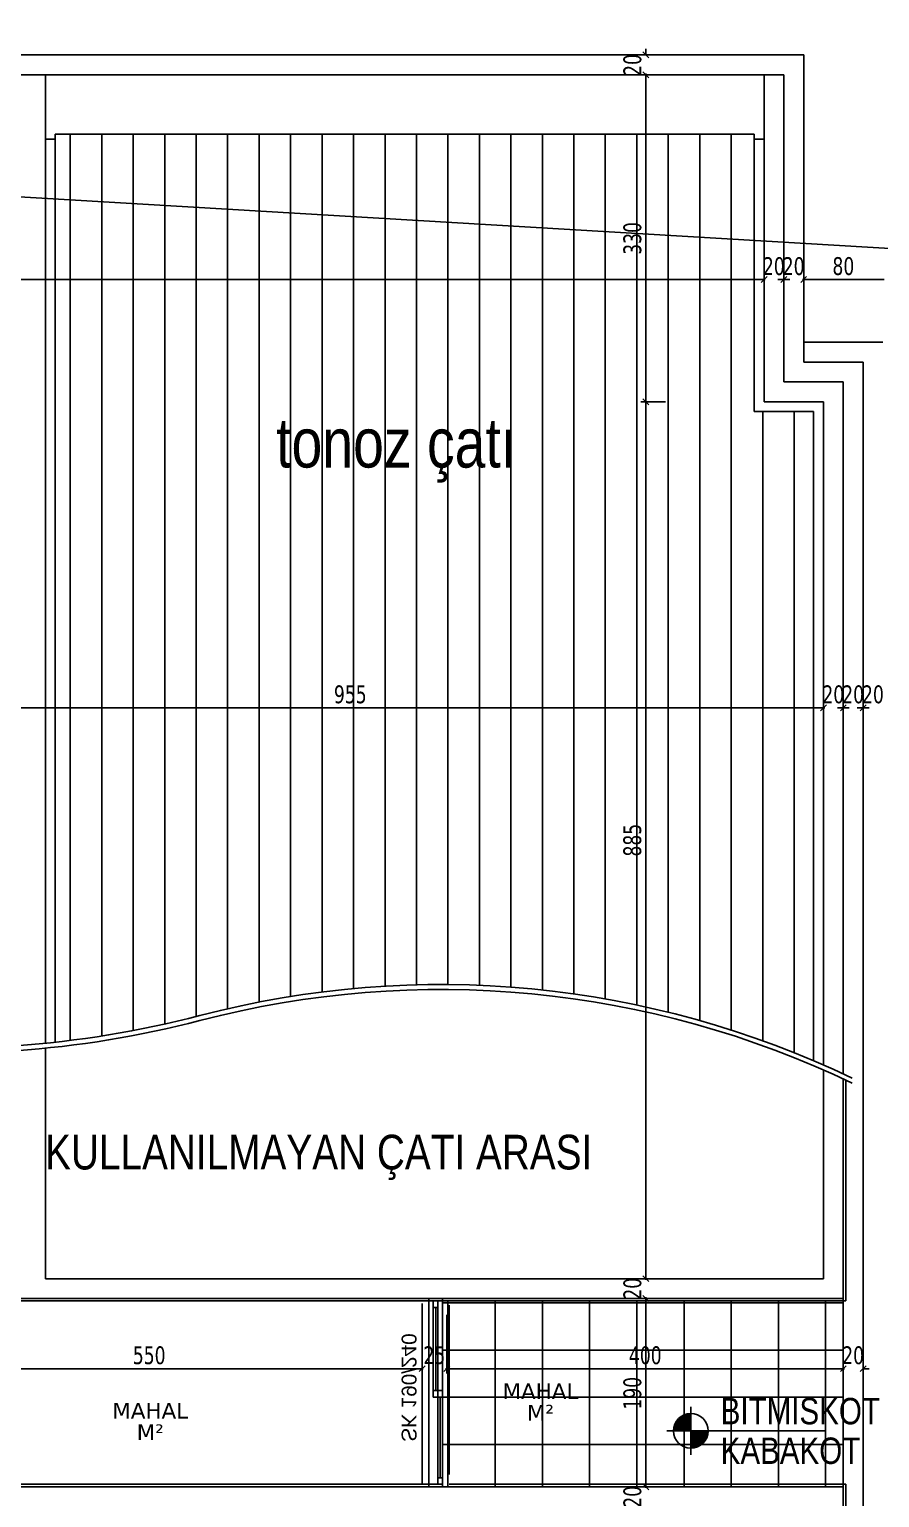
# Model space of a CAD drawing. Header units: millimetres. Extents: x 43168.9 to 43194.6, y -25545.1 to -25543.4.
# Drawn here: x 43179.1157 to 43179.2872, y -25544.0911 to -25543.7948 of the extents above; entities that cross this region are included whole.
import ezdxf
from ezdxf.enums import TextEntityAlignment as Align

# ---------------------------------------------------------------- set-up
doc = ezdxf.new("R2010")
doc.units = ezdxf.units.MM
doc.header["$LTSCALE"] = 200
doc.linetypes.add('DASHDOT', pattern=[1, 0.5, -0.25, 0, -0.25])
for name, color, linetype in [('cam_sgh', 1, 'Continuous'), ('dograma_sgh', 43, 'Continuous'), ('duv_sgh', 4, 'Continuous'), ('gor-1_sgh', 232, 'Continuous'), ('gor-2_sgh', 161, 'Continuous'), ('gor-3_sgh', 191, 'Continuous'), ('gor-4_sgh', 17, 'Continuous'), ('olcuic_sgh', 183, 'Continuous'), ('poz_sgh', 12, 'Continuous'), ('sembol_sgh', 8, 'Continuous'), ('siva_sgh', 145, 'Continuous'), ('tarama-zemin_sgh', 197, 'Continuous'), ('yapi-yaklasma_sgh', 41, 'DASHDOT'), ('yazi-mahal_sgh', 12, 'Continuous')]:
    doc.layers.add(name, color=color, linetype=linetype)
doc.styles.add('dim', font='VERDANA.TTF', dxfattribs={"width": 0.7})
doc.styles.add('text1', font='VERDANA.TTF')
doc.styles.add('text2', font='arial.ttf')

msp = doc.modelspace()

# ---------------------------------------------------------------- linework, layer by layer
at = {"color": 0, "linetype": 'ByBlock', "lineweight": -2}
for p, q in [((43179.23941401668, -25543.79931939969), (43179.24061401668, -25543.80051939969)), ((43179.24061401668, -25543.80451939969), (43179.23941401668, -25543.80331939969)), ((43179.24061401668, -25543.80451939969), (43179.23941401668, -25543.80331939969)), ((43179.26327959124, -25543.84585319373), (43179.26447959124, -25543.84465319373)), ((43179.26327959124, -25543.84585319373), (43179.26447959124, -25543.84465319373)), ((43179.26847959124, -25543.84465319373), (43179.26727959124, -25543.84585319373)), ((43179.26727959124, -25543.84585319373), (43179.26847959124, -25543.84465319373)), ((43179.27247959124, -25543.84465319373), (43179.27127959124, -25543.84585319373)), ((43179.27247959124, -25543.84465319373), (43179.27127959124, -25543.84585319373)), ((43179.24061401668, -25543.87051939969), (43179.23941401668, -25543.86931939969)), ((43179.23941401668, -25543.86931939969), (43179.24061401668, -25543.87051939969)), ((43179.27527959125, -25543.93228039974), (43179.27647959124, -25543.93108039974)), ((43179.27527959125, -25543.93228039974), (43179.27647959124, -25543.93108039974)), ((43179.28047849217, -25543.93108039974), (43179.27927849217, -25543.93228039974)), ((43179.27927849217, -25543.93228039974), (43179.28047849217, -25543.93108039974)), ((43179.28447959125, -25543.93108039974), (43179.28327959124, -25543.93228039974)), ((43179.28327959124, -25543.93228039974), (43179.28447959125, -25543.93108039974)), ((43179.23941401668, -25544.04631015457), (43179.24061401668, -25544.04751015457)), ((43179.23941401668, -25544.04631015457), (43179.24061401668, -25544.04751015457)), ((43179.24061401668, -25544.05151015457), (43179.23941401668, -25544.05031015457)), ((43179.24061401668, -25544.05151015457), (43179.23941401668, -25544.05031015457)), ((43179.19427849216, -25544.06567553473), (43179.19547849217, -25544.06447553473)), ((43179.19427849216, -25544.06567553473), (43179.19547849217, -25544.06447553473)), ((43179.20047849217, -25544.06447553473), (43179.19927849217, -25544.06567553473)), ((43179.20047849217, -25544.06447553473), (43179.19927849217, -25544.06567553473)), ((43179.27927849217, -25544.06567553473), (43179.28047849217, -25544.06447553473)), ((43179.27927849217, -25544.06567553473), (43179.28047849217, -25544.06447553473)), ((43179.28447849217, -25544.06447553473), (43179.28327849216, -25544.06567553473)), ((43179.23941401668, -25544.08831015457), (43179.24061401668, -25544.08951015457)), ((43179.23941401668, -25544.08831015457), (43179.24061401668, -25544.08951015457))]:
    msp.add_line(p, q, dxfattribs=at)
for p, q in [((43179.24561694582, -25544.07754015627), (43179.24901252575, -25544.07414457634)), ((43179.24564164171, -25544.0772161185), (43179.24868817969, -25544.07416958052)), ((43179.24571382419, -25544.07684459416), (43179.24833078006, -25544.07422763829)), ((43179.24581658673, -25544.07763985723), (43179.24910934732, -25544.07434709664)), ((43179.2458362425, -25544.07642283397), (43179.24790457567, -25544.0743545008)), ((43179.24610820437, -25544.07585153023), (43179.24731994911, -25544.0746397855)), ((43179.2461159286, -25544.07763985723), (43179.24910934731, -25544.07464643851)), ((43179.24809618472, -25544.07763985723), (43179.24618456398, -25544.07572823649)), ((43179.24839552659, -25544.07763985723), (43179.24630708249, -25544.07555141313)), ((43179.24641527047, -25544.07763985723), (43179.24910934731, -25544.07494578038)), ((43179.24869486846, -25544.07763985723), (43179.24644282487, -25544.07538781363)), ((43179.24899421033, -25544.07763985723), (43179.24657856725, -25544.07522421414)), ((43179.24671461234, -25544.07763985723), (43179.24910934731, -25544.07524512225)), ((43179.24910934731, -25544.07745565233), (43179.24673430385, -25544.07508060888)), ((43179.24910934731, -25544.07715631046), (43179.24689205155, -25544.0749390147)), ((43179.24701395421, -25544.07763985723), (43179.24910934731, -25544.07554446413)), ((43179.24910934731, -25544.07685696859), (43179.24706213864, -25544.07480975992)), ((43179.24910934731, -25544.07655762672), (43179.24724254115, -25544.07469082056)), ((43179.24910934731, -25544.07625828485), (43179.24742431178, -25544.07457324932)), ((43179.24910934731, -25544.07595894298), (43179.24762997778, -25544.07447957346)), ((43179.24910934731, -25544.07565960111), (43179.24783564379, -25544.07438589759)), ((43179.24910934731, -25544.07536025924), (43179.24805722725, -25544.07430813918)), ((43179.24910934731, -25544.07506091737), (43179.24828839365, -25544.07423996371)), ((43179.24910934731, -25544.07476157551), (43179.24854122446, -25544.07419345266)), ((43179.24910934731, -25544.07446223364), (43179.24880194793, -25544.07415483424)), ((43179.24910934732, -25544.07416289176), (43179.24908738525, -25544.0741409297)), ((43179.24570144976, -25544.07763985723), (43179.24561586963, -25544.0775542771)), ((43179.24600079162, -25544.07763985723), (43179.2456370678, -25544.0772761334)), ((43179.2463001335, -25544.07763985723), (43179.24567313148, -25544.07701285521)), ((43179.24659947537, -25544.07763985723), (43179.24573142682, -25544.07677180868)), ((43179.24689881724, -25544.07763985723), (43179.24578972282, -25544.07653076281)), ((43179.24719815911, -25544.07763985723), (43179.24587988418, -25544.0763215823)), ((43179.24749750098, -25544.07763985723), (43179.24597004555, -25544.0761124018)), ((43179.24779684285, -25544.07763985723), (43179.2460700774, -25544.07591309178)), ((43179.24731329608, -25544.07763985723), (43179.24910934731, -25544.075843806)), ((43179.24761263796, -25544.07763985723), (43179.24910934731, -25544.07614314787)), ((43179.24791197982, -25544.07763985723), (43179.24910934731, -25544.07644248974)), ((43179.2482113217, -25544.07763985723), (43179.24910934731, -25544.07674183161)), ((43179.24851066356, -25544.07763985723), (43179.24910934731, -25544.07704117348)), ((43179.24881000543, -25544.07763985723), (43179.24910934731, -25544.07734051536)), ((43179.24910934731, -25544.0779391991), (43179.24940868917, -25544.07763985723)), ((43179.24910934731, -25544.07823854097), (43179.24970803105, -25544.07763985723)), ((43179.24910934731, -25544.07853788284), (43179.25000737292, -25544.07763985723)), ((43179.24910934731, -25544.07883722471), (43179.25030671479, -25544.07763985723)), ((43179.24910934731, -25544.07913656658), (43179.25060605666, -25544.07763985723)), ((43179.24910934731, -25544.07943590845), (43179.25090539853, -25544.07763985723)), ((43179.24910934731, -25544.07973525032), (43179.2512047404, -25544.07763985723)), ((43179.24910934731, -25544.08003459219), (43179.25150408227, -25544.07763985723)), ((43179.24910934731, -25544.08033393406), (43179.25180342414, -25544.07763985723)), ((43179.24910934731, -25544.08063327593), (43179.25210276601, -25544.07763985723)), ((43179.24910934731, -25544.08093261781), (43179.25240210789, -25544.07763985723)), ((43179.25152499039, -25544.08017063729), (43179.24910934731, -25544.0777549942)), ((43179.2513613909, -25544.08030637966), (43179.24910934731, -25544.07805433607)), ((43179.2511977914, -25544.08044212204), (43179.24910934731, -25544.07835367794)), ((43179.25102096804, -25544.08056464055), (43179.24910934731, -25544.07865301981)), ((43179.24920904826, -25544.08113225872), (43179.25260462819, -25544.07773667879)), ((43179.25166859566, -25544.08001490068), (43179.2492935522, -25544.07763985723)), ((43179.24953308603, -25544.08110756282), (43179.25257962402, -25544.07806102484)), ((43179.25181018983, -25544.07985715298), (43179.24959289408, -25544.07763985723)), ((43179.25193944461, -25544.07968706589), (43179.24989223594, -25544.07763985723)), ((43179.24990461038, -25544.08103538035), (43179.25252156625, -25544.07841842448)), ((43179.25205838397, -25544.07950666339), (43179.25019157781, -25544.07763985723)), ((43179.25217595522, -25544.07932489276), (43179.25049091969, -25544.07763985723)), ((43179.25226963108, -25544.07911922675), (43179.25079026155, -25544.07763985723)), ((43179.25236330694, -25544.07891356074), (43179.25108960343, -25544.07763985723)), ((43179.25244106536, -25544.07869197729), (43179.2513889453, -25544.07763985723)), ((43179.25250924083, -25544.07846081088), (43179.25168828717, -25544.07763985723)), ((43179.25255575188, -25544.07820798007), (43179.25198762904, -25544.07763985723)), ((43179.25259437029, -25544.07794725661), (43179.25228697091, -25544.07763985723)), ((43179.25260827484, -25544.07766181928), (43179.25258631278, -25544.07763985723)), ((43179.25083611275, -25544.08067912713), (43179.24910934731, -25544.07895236168)), ((43179.25063680273, -25544.08077915898), (43179.24910934731, -25544.07925170356)), ((43179.25042762223, -25544.08086932035), (43179.24910934731, -25544.07955104543)), ((43179.25021844172, -25544.08095948172), (43179.24910934731, -25544.0798503873)), ((43179.24997739586, -25544.08101777771), (43179.24910934731, -25544.08014972917)), ((43179.24973634932, -25544.08107607305), (43179.24910934731, -25544.08044907104)), ((43179.24947307113, -25544.08111213674), (43179.24910934731, -25544.08074841291)), ((43179.24919492743, -25544.08113333491), (43179.24910934731, -25544.08104775478)), ((43179.25032637057, -25544.08091296203), (43179.25239470373, -25544.07884462886)), ((43179.2508976743, -25544.08064100016), (43179.25210941904, -25544.07942925543))]:
    msp.add_line(p, q)
at = {"color": 0}
for p, q in [((43179.24910934732, -25544.07280652391), (43179.24910934729, -25544.08247319058)), ((43179.24427601397, -25544.07763985725), (43179.27627601397, -25544.07763985725))]:
    msp.add_line(p, q, dxfattribs=at)
msp.add_circle((43179.24910934731, -25544.07763985725), 0.0035, dxfattribs=at)
at = {"layer": 'cam_sgh'}
for p, q in [((43179.19764349217, -25544.06950015457), (43179.19764349217, -25544.05273015457)), ((43179.19851849217, -25544.08709015457), (43179.19851849217, -25544.07083015457))]:
    msp.add_line(p, q, dxfattribs=at)
at = {"layer": 'dograma_sgh'}
for p, q in [((43179.19624349217, -25544.05091015457), (43179.19624349217, -25544.05140015457)), ((43179.19897349217, -25544.05091015457), (43179.19624349217, -25544.05091015457)), ((43179.19624349217, -25544.05140015457), (43179.19897349217, -25544.05140015457)), ((43179.19715349217, -25544.05273015457), (43179.19715349217, -25544.05140015457)), ((43179.19715349217, -25544.05140015457), (43179.19806349216, -25544.05140015457)), ((43179.19806349216, -25544.05140015457), (43179.19806349216, -25544.05273015457)), ((43179.19897349217, -25544.05140015457), (43179.19897349217, -25544.05091015457)), ((43179.19806349216, -25544.05273015457), (43179.19715349217, -25544.05273015457)), ((43179.19715349217, -25544.07083015457), (43179.19715349217, -25544.06950015457)), ((43179.19715349217, -25544.06950015457), (43179.19806349216, -25544.06950015457)), ((43179.19806349216, -25544.06950015457), (43179.19806349216, -25544.07083015457)), ((43179.19806349216, -25544.07083015457), (43179.19806349216, -25544.06950015457)), ((43179.19806349216, -25544.06950015457), (43179.19897349217, -25544.06950015457)), ((43179.19897349217, -25544.06950015457), (43179.19897349217, -25544.07083015457)), ((43179.19806349216, -25544.07083015457), (43179.19715349217, -25544.07083015457)), ((43179.19897349217, -25544.07083015457), (43179.19806349216, -25544.07083015457)), ((43179.19806349216, -25544.08842015457), (43179.19806349216, -25544.08709015457)), ((43179.19806349216, -25544.08709015457), (43179.19897349217, -25544.08709015457)), ((43179.19897349217, -25544.08709015457), (43179.19897349217, -25544.08842015457)), ((43179.19624349217, -25544.08842015457), (43179.19624349217, -25544.08891015457)), ((43179.19897349217, -25544.08842015457), (43179.19624349217, -25544.08842015457)), ((43179.19624349217, -25544.08891015457), (43179.19897349217, -25544.08891015457)), ((43179.19897349217, -25544.08842015457), (43179.19806349216, -25544.08842015457)), ((43179.19897349217, -25544.08891015457), (43179.19897349217, -25544.08842015457))]:
    msp.add_line(p, q, dxfattribs=at)
at = {"layer": 'duv_sgh'}
for p, q in [((43179.11887904171, -25544.04691015457), (43179.11887904171, -25544.00038638373)), ((43179.27587959125, -25544.04691015457), (43179.27587959125, -25544.00478554542)), ((43179.27987849217, -25544.00659890247), (43179.27987849217, -25544.05091015457)), ((43179.11887904171, -25544.04691015457), (43179.27587959125, -25544.04691015457)), ((43179.11287904171, -25544.05091015457), (43179.19487849217, -25544.05091015457)), ((43179.19487849217, -25544.05091015457), (43179.19987849217, -25544.05091015457)), ((43179.27987849217, -25544.05091015457), (43179.19987849217, -25544.05091015457)), ((43179.19487849217, -25544.08891015457), (43179.08487849217, -25544.08891015457)), ((43179.19487849217, -25544.08891015457), (43179.19987849217, -25544.08891015457)), ((43179.27987959125, -25544.08891015457), (43179.19987849217, -25544.08891015457)), ((43179.27987959125, -25544.20505935263), (43179.27987959125, -25544.08891015457))]:
    msp.add_line(p, q, dxfattribs=at)
at = {"layer": 'gor-1_sgh'}
for p, q in [((43179.11887904171, -25543.80391939969), (43179.11487904171, -25543.80391939969)), ((43179.11887904171, -25543.99938638373), (43179.11887904171, -25543.80391939969)), ((43179.26387959124, -25543.86991939969), (43179.26387959124, -25543.80391939969)), ((43179.26387959124, -25543.80391939969), (43179.26787959124, -25543.80391939969)), ((43179.26787959124, -25543.80391939969), (43179.26787959124, -25543.86591939969)), ((43179.26787959124, -25543.86591939969), (43179.27987849217, -25543.86591939969)), ((43179.27987849217, -25543.86591939969), (43179.27987849217, -25544.00559890247)), ((43179.27587959125, -25543.86991939969), (43179.26387959124, -25543.86991939969)), ((43179.27587959125, -25544.00378554542), (43179.27587959125, -25543.86991939969))]:
    msp.add_line(p, q, dxfattribs=at)
at = {"layer": 'gor-2_sgh'}
for p, q in [((43179.27187959124, -25543.79991939969), (43178.9458790417, -25543.79991939969)), ((43179.27187959124, -25543.86191939969), (43179.27187959124, -25543.79991939969)), ((43179.26387959124, -25543.80391939969), (43178.9458790417, -25543.80391939969)), ((43179.12087904171, -25543.81691939969), (43179.11887904171, -25543.81691939969)), ((43179.12087904171, -25543.99917747939), (43179.12087904171, -25543.81591939969)), ((43179.26187959124, -25543.81591939969), (43179.12087904171, -25543.81591939969)), ((43179.26187959124, -25543.87191939969), (43179.26187959124, -25543.81591939969)), ((43179.26387959124, -25543.81691939969), (43179.26187959124, -25543.81691939969)), ((43179.28387959124, -25543.86191939969), (43179.27187959124, -25543.86191939969)), ((43179.28387959124, -25544.46491939969), (43179.28387959124, -25543.86191939969)), ((43179.27387959124, -25543.87191939969), (43179.26187959124, -25543.87191939969)), ((43179.27387959124, -25544.00291957952), (43179.27387959124, -25543.87191939969)), ((43179.27987849217, -25544.05091015457), (43179.27987959125, -25544.08891015457))]:
    msp.add_line(p, q, dxfattribs=at)
for centre, radius, start, end in [((43179.19862601349, -25544.17946475817), 0.191914827645842, 64.35518147141525, 104.6531731295538), ((43179.19862601349, -25544.18046475817), 0.191914827645842, 64.35518147141525, 104.6531731295538), ((43179.09883538369, -25543.79781500511), 0.2025654681940385, 273.9790460808341, 284.6531731295539), ((43179.09883538369, -25543.79881500511), 0.2025654681940385, 273.9790460808341, 284.6531731295539)]:
    msp.add_arc(centre, radius, start, end, dxfattribs=at)
at = {"layer": 'gor-3_sgh'}
msp.add_line((43179.28787959124, -25543.85791939969), (43179.27187959124, -25543.85791939969), dxfattribs=at)
at = {"layer": 'gor-4_sgh'}
for p, q in [((43179.12390808438, -25543.99889602516), (43179.12390808438, -25543.81581725692)), ((43179.13025808438, -25543.99795113978), (43179.13025808438, -25543.8158220983)), ((43179.13660808438, -25543.99682026528), (43179.13660808438, -25543.81582693968)), ((43179.14295808438, -25543.99550053598), (43179.14295808438, -25543.81583178106)), ((43179.14930808438, -25543.99398853263), (43179.14930808438, -25543.81583662243)), ((43179.15565808438, -25543.9924218269), (43179.15565808438, -25543.81584146381)), ((43179.16200808439, -25543.99107572362), (43179.16200808439, -25543.81584630518)), ((43179.16835808438, -25543.98995182052), (43179.16835808438, -25543.81585114656)), ((43179.17470808439, -25543.98904618309), (43179.17470808439, -25543.81585598794)), ((43179.18105808438, -25543.98835570832), (43179.18105808438, -25543.81586082932)), ((43179.18740808438, -25543.98787806987), (43179.18740808438, -25543.81586567069)), ((43179.19375808438, -25543.98761167809), (43179.19375808438, -25543.81587051207)), ((43179.20010808438, -25543.98755565329), (43179.20010808438, -25543.81587535345)), ((43179.20645808438, -25543.98770981108), (43179.20645808438, -25543.81588019482)), ((43179.21280808438, -25543.98807465933), (43179.21280808438, -25543.8158850362)), ((43179.21915808438, -25543.98865140661), (43179.21915808438, -25543.81588987758)), ((43179.22550808438, -25543.98944198234), (43179.22550808438, -25543.81589471895)), ((43179.23185808439, -25543.99044906958), (43179.23185808439, -25543.81589956033)), ((43179.23820808438, -25543.99167615167), (43179.23820808438, -25543.81590440171)), ((43179.24455808439, -25543.99312757473), (43179.24455808439, -25543.81590924308)), ((43179.25090808438, -25543.99480862875), (43179.25090808438, -25543.81591408446)), ((43179.25725808438, -25543.99672565089), (43179.25725808438, -25543.81591892584)), ((43179.26360808438, -25543.99888615609), (43179.26360808438, -25543.87191939969)), ((43179.26995808438, -25544.00129900184), (43179.26995808438, -25543.87191939969)), ((43179.19487849217, -25544.05191015457), (43179.19487849217, -25544.08842015457)), ((43179.19624349217, -25544.05157515457), (43179.19624349217, -25544.08842015457)), ((43179.19897349217, -25544.06950015457), (43179.19897349217, -25544.05126015457)), ((43179.19715349217, -25544.06950015457), (43179.19715349217, -25544.05273015457)), ((43179.19806349216, -25544.06950015457), (43179.19806349216, -25544.05273015457)), ((43179.20037849217, -25544.08642015457), (43179.20037849217, -25544.05223738884)), ((43179.19806349216, -25544.08709015457), (43179.19806349216, -25544.07083015457)), ((43179.19897349217, -25544.08709015457), (43179.19897349217, -25544.07083015457))]:
    msp.add_line(p, q, dxfattribs=at)
at = {"layer": 'olcuic_sgh'}
for p, q in [((43179.24401401668, -25543.79991939969), (43179.23901401668, -25543.79991939969)), ((43179.24001401668, -25543.79991939969), (43179.24001401668, -25543.79871939969)), ((43179.24401401668, -25543.80391939969), (43179.23901401668, -25543.80391939969)), ((43179.24401401668, -25543.80391939969), (43179.23901401668, -25543.80391939969)), ((43179.24001401668, -25543.87016939969), (43179.24001401668, -25543.80366939969)), ((43179.24001401668, -25543.80391939969), (43179.24001401668, -25543.80511939969)), ((43179.26387959124, -25543.84925319373), (43179.26387959124, -25543.84425319373)), ((43179.26387959124, -25543.84925319373), (43179.26387959124, -25543.84425319373)), ((43179.26787959124, -25543.84925319373), (43179.26787959124, -25543.84425319373)), ((43179.26787959124, -25543.84925319373), (43179.26787959124, -25543.84425319373)), ((43179.27187959124, -25543.84925319373), (43179.27187959124, -25543.84425319373)), ((43179.27187959124, -25543.84925319373), (43179.27187959124, -25543.84425319373)), ((43178.62762849217, -25543.84525319373), (43179.26412959124, -25543.84525319373)), ((43179.26387959124, -25543.84525319373), (43179.26267959124, -25543.84525319373)), ((43179.26787959124, -25543.84525319373), (43179.26667959124, -25543.84525319373)), ((43179.26787959124, -25543.84525319373), (43179.26907959124, -25543.84525319373)), ((43179.27162959124, -25543.84525319373), (43179.28812959124, -25543.84525319373)), ((43179.27187959124, -25543.84525319373), (43179.27307959124, -25543.84525319373)), ((43179.24401401668, -25543.86991939969), (43179.23901401668, -25543.86991939969)), ((43179.24401401668, -25543.86991939969), (43179.23901401668, -25543.86991939969)), ((43179.24001401668, -25544.04716015457), (43179.24001401668, -25543.86966939969)), ((43179.28387959124, -25543.92768039974), (43179.28387959124, -25543.93268039974)), ((43179.28387959124, -25543.92768039974), (43179.28387959124, -25543.93268039974)), ((43179.0846290417, -25543.93168039974), (43179.27612959124, -25543.93168039974)), ((43179.27587959125, -25543.93168039974), (43179.27467959125, -25543.93168039974)), ((43179.27587959125, -25543.93485247255), (43179.27587959125, -25543.93068039974)), ((43179.27587959125, -25543.93485247255), (43179.27587959125, -25543.93068039974)), ((43179.27987849217, -25543.93168039974), (43179.27867849216, -25543.93168039974)), ((43179.27987849217, -25543.93375915108), (43179.27987849217, -25543.93068039974)), ((43179.27987849217, -25543.93375915108), (43179.27987849217, -25543.93068039974)), ((43179.27987849217, -25543.93168039974), (43179.28107849217, -25543.93168039974)), ((43179.28387959124, -25543.93168039974), (43179.28267959124, -25543.93168039974)), ((43179.28387959124, -25543.93168039974), (43179.28507959125, -25543.93168039974)), ((43179.24001401668, -25544.04691015457), (43179.24001401668, -25544.04571015457)), ((43179.24401401668, -25544.04691015457), (43179.23901401668, -25544.04691015457)), ((43179.24401401668, -25544.04691015457), (43179.23901401668, -25544.04691015457)), ((43179.24401401668, -25544.05091015457), (43179.23901401668, -25544.05091015457)), ((43179.24401401668, -25544.05091015457), (43179.23901401668, -25544.05091015457)), ((43179.24001401668, -25544.08916015457), (43179.24001401668, -25544.05066015457)), ((43179.24001401668, -25544.05091015457), (43179.24001401668, -25544.05211015457)), ((43179.27987849217, -25544.0538383578), (43179.27987849217, -25544.06607553473)), ((43179.28387849217, -25544.05307553473), (43179.28387849217, -25544.06607553473)), ((43179.27987849217, -25544.06507553473), (43179.27867849216, -25544.06507553473)), ((43179.28387849217, -25544.06507553473), (43179.28507849217, -25544.06507553473)), ((43179.24401401668, -25544.08891015457), (43179.23901401668, -25544.08891015457)), ((43179.24401401668, -25544.08891015457), (43179.23901401668, -25544.08891015457)), ((43179.24001401668, -25544.08891015457), (43179.24001401668, -25544.08771015457))]:
    msp.add_line(p, q, dxfattribs=at)
at = {"layer": 'sembol_sgh'}
for p, q in [((43179.19487849217, -25544.05357515457), (43179.19487849217, -25544.06607553473)), ((43179.19487849217, -25544.05357515457), (43179.19487849217, -25544.06607553473)), ((43179.19987849217, -25544.05423738883), (43179.19987849217, -25544.06607553473)), ((43179.19987849217, -25544.05423738883), (43179.19987849217, -25544.06607553473)), ((43179.27987849217, -25544.06195694627), (43179.27987849217, -25544.06607553473)), ((43179.08462849216, -25544.06507553473), (43179.19512849217, -25544.06507553473)), ((43179.19487849217, -25544.06507553473), (43179.19367849216, -25544.06507553473)), ((43179.19962849217, -25544.06507553473), (43179.28012849217, -25544.06507553473)), ((43179.19987849217, -25544.06507553473), (43179.20107849217, -25544.06507553473))]:
    msp.add_line(p, q, dxfattribs=at)
at = {"layer": 'siva_sgh'}
for p, q in [((43179.28037849216, -25544.05141015457), (43179.28037849216, -25544.00683344389)), ((43179.19437849217, -25544.05141015457), (43179.11287904171, -25544.05141015457)), ((43179.20037849217, -25544.05141015457), (43179.19437849217, -25544.05141015457)), ((43179.20037849217, -25544.05141015457), (43179.28037849216, -25544.05141015457)), ((43179.19437849217, -25544.08841015457), (43179.08537849216, -25544.08841015457)), ((43179.19487849217, -25544.08842015457), (43179.19437849217, -25544.08842015457)), ((43179.19624349217, -25544.08842015457), (43179.19487849217, -25544.08842015457)), ((43179.20037849217, -25544.08841015457), (43179.28037849216, -25544.08841015457)), ((43179.28037849216, -25544.08841015457), (43179.28037849216, -25544.20522782882))]:
    msp.add_line(p, q, dxfattribs=at)
at = {"layer": 'tarama-zemin_sgh'}
for p, q in [((43179.19897349217, -25544.05180000002), (43179.2798785179, -25544.05180000002)), ((43179.20010808438, -25544.08891015457), (43179.20010808438, -25544.05141015457)), ((43179.20963308439, -25544.08891015457), (43179.20963308439, -25544.05141015457)), ((43179.21915808438, -25544.08891015457), (43179.21915808438, -25544.05141015457)), ((43179.22868308438, -25544.08891015457), (43179.22868308438, -25544.05141015457)), ((43179.23820808438, -25544.08891015457), (43179.23820808438, -25544.05141015457)), ((43179.24773308438, -25544.08891015457), (43179.24773308438, -25544.05141015457)), ((43179.25725808438, -25544.08891015457), (43179.25725808438, -25544.05141015457)), ((43179.26678308439, -25544.08891015457), (43179.26678308439, -25544.05141015457)), ((43179.27630808438, -25544.08891015457), (43179.27630808438, -25544.05141015457)), ((43179.19897349217, -25544.06132500002), (43179.27987879339, -25544.06132500002)), ((43179.19897349217, -25544.07085000002), (43179.27987906889, -25544.07085000002)), ((43179.19897349217, -25544.08037500002), (43179.27987934438, -25544.08037500002))]:
    msp.add_line(p, q, dxfattribs=at)
at = {"layer": 'yapi-yaklasma_sgh'}
msp.add_line((43178.54399999916, -25543.79475840276), (43179.35777171501, -25543.84306695065), dxfattribs=at)

# ---------------------------------------------------------------- texts
at = {"color": 7, "style": 'text1'}
for tag, text, p in [('MAHAL', '', (43179.21876613196, -25544.06962754771)), ('MAHAL', '', (43179.14003905906, -25544.07356422166)), ('M²', 'm²', (43179.21876613196, -25544.07394304772)), ('M²', 'm²', (43179.14003905906, -25544.07787972166))]:
    msp.add_attdef(tag, text=text, height=0.003150000000004297, dxfattribs=at).set_placement(p, align=Align.MIDDLE)
at = {"color": 0, "style": 'text2', "width": 0.8}
for tag, p, s in [('BITMISKOT', (43179.25514268064, -25544.07630652391), '+0,10'), ('KABAKOT', (43179.25514268064, -25544.08430652391), '±0,00')]:
    msp.add_attdef(tag, p, s, height=0.005333333333333333, dxfattribs=at)
at = {"layer": 'olcuic_sgh', "color": 2, "style": 'dim', "width": 0.7}
for s, p in [('20', (43179.23910159223, -25543.80414492017)), ('330', (43179.23910159223, -25543.84025175697)), ('885', (43179.23909071245, -25543.96170059311)), ('20', (43179.23910159223, -25544.05113567505)), ('190', (43179.2391028011, -25544.07333644067)), ('20', (43179.23910159223, -25544.09313567506))]:
    msp.add_text(s, height=0.0036, rotation=90, dxfattribs=at).set_placement(p)
for s, p in [('20', (43179.26365407076, -25543.84434076928)), ('20', (43179.26765407076, -25543.84434076928)), ('80', (43179.27768707278, -25543.8443298895)), ('955', (43179.17710111634, -25543.93076918416)), ('20', (43179.27565352122, -25543.93076797529)), ('20', (43179.27965352122, -25543.93076797529)), ('20', (43179.28365407076, -25543.93076797529)), ('20', (43179.27965297168, -25544.06416311028))]:
    msp.add_text(s, height=0.0036, dxfattribs=at).set_placement(p)
at = {"layer": 'poz_sgh', "style": 'text2', "text_generation_flag": 4}
msp.add_text('SK 190/240', height=0.003, rotation=90, dxfattribs=at).set_placement((43179.19075914136, -25544.06889233601), align=Align.CENTER)
at = {"layer": 'sembol_sgh', "color": 2, "style": 'dim', "width": 0.7}
for s, p in [('550', (43179.13652921077, -25544.06416431915)), ('25', (43179.19516143374, -25544.06416311028)), ('400', (43179.23662229338, -25544.06416431915))]:
    msp.add_text(s, height=0.0036, dxfattribs=at).set_placement(p)
at = {"layer": 'yazi-mahal_sgh', "color": 252, "style": 'text2', "width": 0.8}
msp.add_text('tonoz çatı', height=0.01, dxfattribs=at).set_placement((43179.16543539418, -25543.88319922556))
at = {"layer": 'yazi-mahal_sgh', "style": 'text2', "width": 0.8}
msp.add_text('KULLANILMAYAN ÇATI ARASI', height=0.007, dxfattribs=at).set_placement((43179.11881855429, -25544.02486478999))

doc.saveas('drawing.dxf')
